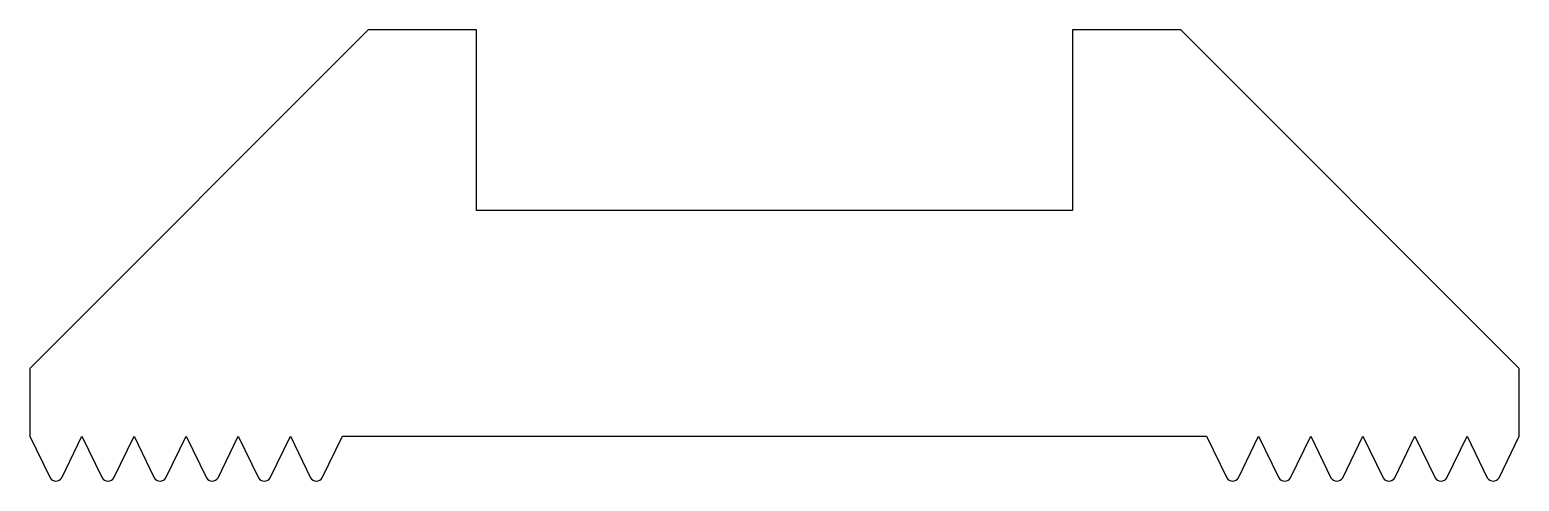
# Model space of a CAD drawing. Extents: x 156.4 to 189.4, y 222.3 to 232.3.
import ezdxf

# ---------------------------------------------------------------- set-up
doc = ezdxf.new("R2010")
doc.units = 0
doc.layers.get('0').update_dxf_attribs({"linetype": 'CONTINUOUS'})

msp = doc.modelspace()

# ---------------------------------------------------------------- linework, layer by layer
msp.add_lwpolyline([(183.608, 223.346), (184.055, 222.421, 0.57735), (184.315, 222.421), (184.762, 223.346), (185.21, 222.421, 0.57735), (185.47, 222.421), (185.917, 223.346), (186.364, 222.421, 0.57735), (186.624, 222.421), (187.072, 223.346), (187.519, 222.421, 0.57735), (187.779, 222.421), (188.226, 223.346), (188.674, 222.421, 0.57735), (188.934, 222.421), (189.381, 223.346), (189.381, 224.846), (181.881, 232.346), (179.481, 232.346), (179.481, 228.346), (166.281, 228.346), (166.281, 232.346), (163.881, 232.346), (156.381, 224.846), (156.381, 223.346), (156.829, 222.421, 0.57735), (157.088, 222.421), (157.536, 223.346), (157.983, 222.421, 0.57735), (158.243, 222.421), (158.69, 223.346), (159.138, 222.421, 0.57735), (159.398, 222.421), (159.845, 223.346), (160.293, 222.421, 0.57735), (160.552, 222.421), (161, 223.346), (161.447, 222.421, 0.57735), (161.707, 222.421), (162.155, 223.346), (162.602, 222.421, 0.57735), (162.862, 222.421), (163.309, 223.346), (182.453, 223.346), (182.9, 222.421, 0.57735), (183.16, 222.421)], format="xyb", close=True)

doc.saveas('drawing.dxf')
